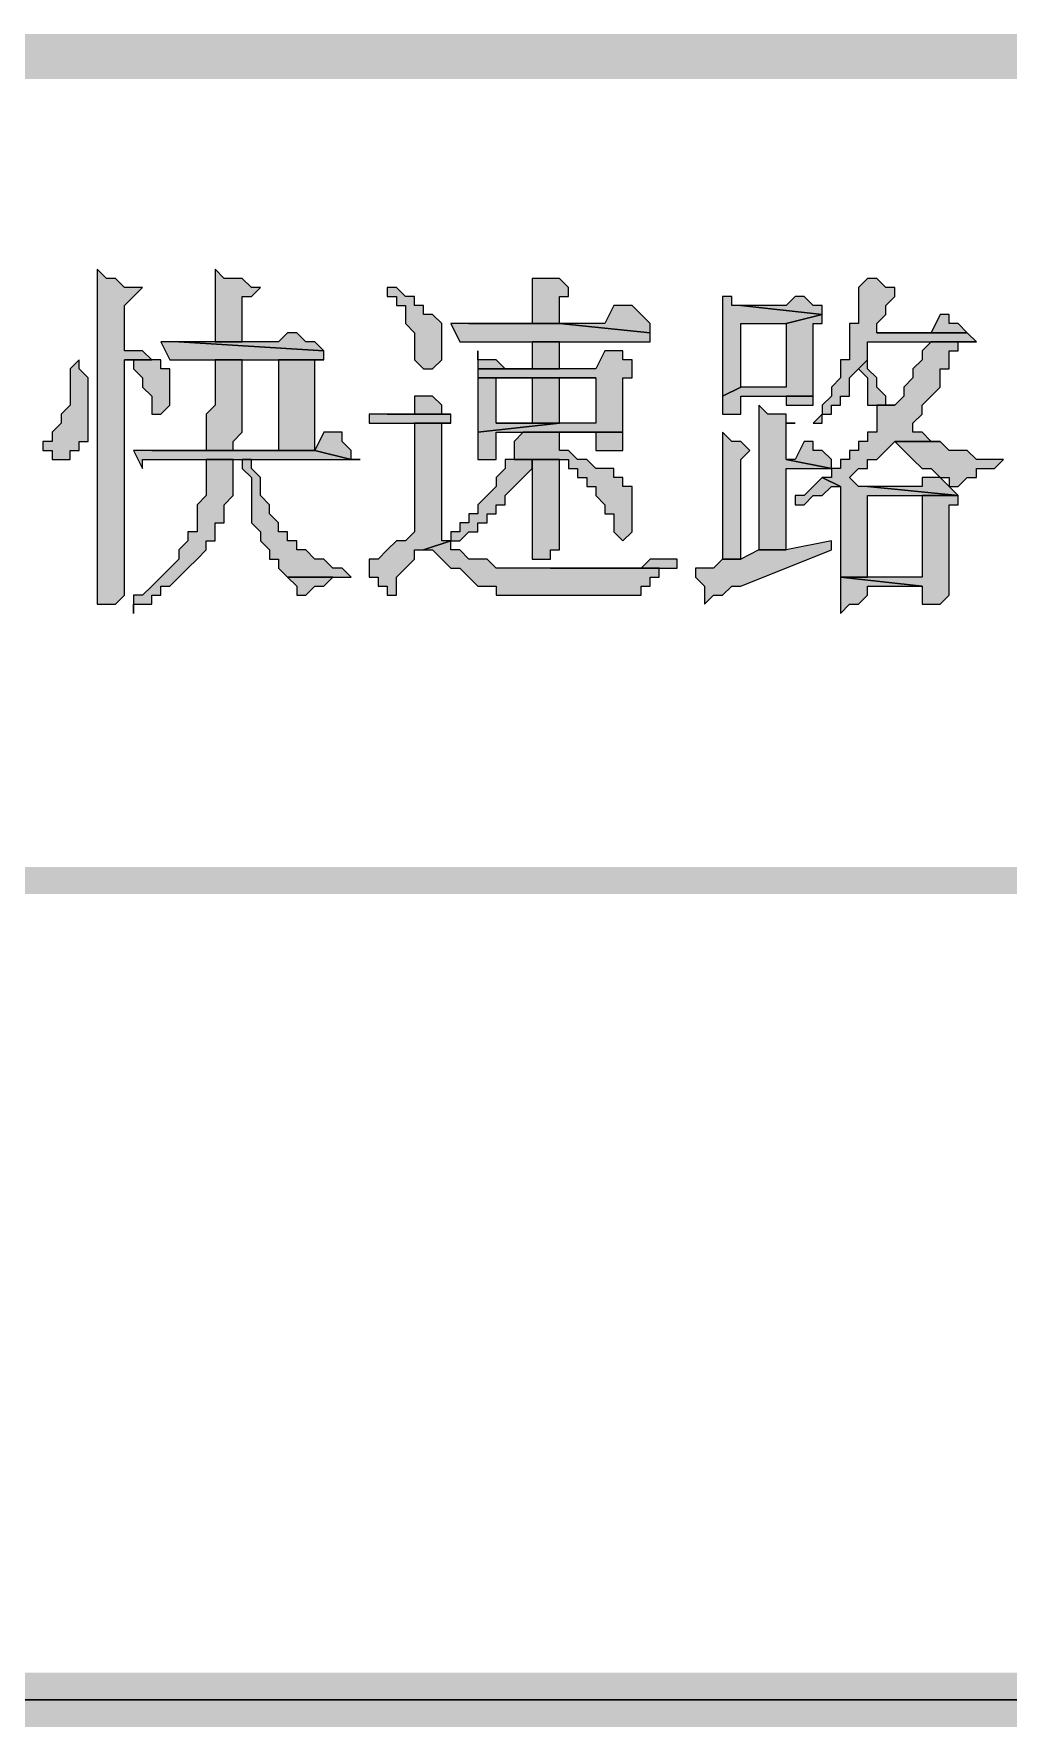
# Model space of a CAD drawing. Header units: millimetres. Extents: x 6 to 291, y 4 to 206.
# Drawn here: x 228.26 to 232.81, y 8.64 to 16.55 of the extents above; entities that cross this region are included whole.
import ezdxf

# ---------------------------------------------------------------- set-up
doc = ezdxf.new("R2010")
doc.units = ezdxf.units.MM
doc.layers.add('C00-00-00', color=7, linetype='Continuous')

msp = doc.modelspace()

# ---------------------------------------------------------------- hatches: boundary and pattern name
at = {"layer": 'C00-00-00'}
h = msp.add_hatch(color=256, dxfattribs=at)
h.dxf.hatch_style = 2
h.paths.add_polyline_path([(286.342664, 16.340669), (286.342664, 16.552333), (101.388337, 16.340669)])
h = msp.add_hatch(color=256, dxfattribs=at)
h.dxf.hatch_style = 2
h.paths.add_polyline_path([(286.342664, 16.552333), (101.388337, 16.340669), (101.388337, 16.552333)])
h = msp.add_hatch(color=256, dxfattribs=at)
h.dxf.hatch_style = 2
h.paths.add_polyline_path([(228.557674, 15.451673), (228.557674, 13.88534), (228.600007, 13.88534), (228.64234, 13.88534), (228.684674, 13.927673), (228.684674, 13.970006), (228.684674, 15.02834), (228.811674, 15.02834), (228.76934, 15.070673), (228.727007, 15.070673), (228.684674, 15.070673), (228.684674, 15.28234), (228.727007, 15.324673), (228.76934, 15.367006), (228.727007, 15.367006), (228.684674, 15.367006), (228.64234, 15.40934), (228.600007, 15.40934)])
h = msp.add_hatch(color=256, dxfattribs=at)
h.dxf.hatch_style = 2
h.paths.add_polyline_path([(229.107996, 15.451673), (229.107996, 15.113006), (229.234996, 15.113006), (229.234996, 15.324673), (229.277329, 15.324673), (229.319662, 15.367006), (229.277329, 15.367006), (229.234996, 15.40934), (229.192662, 15.40934), (229.150329, 15.40934)])
h = msp.add_hatch(color=256, dxfattribs=at)
h.dxf.hatch_style = 2
h.paths.add_polyline_path([(229.954665, 15.367004), (229.912332, 15.367004), (229.912332, 15.324671), (229.954665, 15.324671), (229.954665, 15.282338), (229.996999, 15.282338), (229.996999, 15.240004), (229.996999, 15.197671), (230.039332, 15.155338), (230.039332, 15.113004), (230.039332, 15.028338), (230.081665, 14.986004), (230.123999, 14.986004), (230.166332, 15.028338), (230.166332, 15.070671), (230.166332, 15.155338), (230.166332, 15.197671), (230.123999, 15.240004), (230.081665, 15.240004), (230.081665, 15.282338), (230.039332, 15.282338), (230.039332, 15.324671), (229.996999, 15.324671)])
h = msp.add_hatch(color=256, dxfattribs=at)
h.dxf.hatch_style = 2
h.paths.add_polyline_path([(230.589672, 15.409331), (230.589672, 15.197664), (230.293339, 15.197664), (230.716672, 15.197664), (230.716672, 15.324664), (230.759005, 15.324664), (230.759005, 15.366997), (230.716672, 15.409331), (230.674339, 15.409331), (230.632005, 15.409331)])
h = msp.add_hatch(color=256, dxfattribs=at)
h.dxf.hatch_style = 2
h.paths.add_polyline_path([(232.156001, 15.409331), (232.113667, 15.366997), (232.113667, 15.282331), (232.113667, 15.239997), (232.113667, 15.197664), (232.071334, 15.197664), (232.071334, 15.112997), (232.071334, 15.070664), (232.071334, 15.028331), (232.029001, 15.028331), (232.029001, 14.985997), (232.029001, 14.943664), (231.986667, 14.901331), (231.986667, 14.858997), (231.944334, 14.816664), (231.944334, 14.774331), (231.902001, 14.731997), (231.944334, 14.731997), (231.944334, 14.774331), (231.986667, 14.774331), (231.986667, 14.816664), (232.029001, 14.816664), (232.029001, 14.858997), (232.071334, 14.858997), (232.071334, 14.901331), (232.071334, 14.943664), (232.113667, 14.985997), (232.156001, 15.028331), (232.156001, 15.070664), (232.156001, 15.112997), (232.452334, 15.112997), (232.664001, 15.112997), (232.621667, 15.155331), (232.198334, 15.155331), (232.198334, 15.197664), (232.240667, 15.239997), (232.240667, 15.282331), (232.283001, 15.324664), (232.283001, 15.366997), (232.240667, 15.366997), (232.198334, 15.409331)])
h = msp.add_hatch(color=256, dxfattribs=at)
h.dxf.hatch_style = 2
h.paths.add_polyline_path([(231.012999, 15.282336), (230.970665, 15.282336), (230.928332, 15.197669), (230.716665, 15.197669), (231.139999, 15.155336), (231.139999, 15.197669), (231.097665, 15.240002), (231.055332, 15.282336)])
h = msp.add_hatch(color=256, dxfattribs=at)
h.dxf.hatch_style = 2
h.paths.add_polyline_path([(231.478668, 15.324662), (231.478668, 14.858995), (231.563335, 14.901329), (231.563335, 15.197662), (231.775001, 15.197662), (231.944335, 15.239995), (231.563335, 15.282329), (231.521001, 15.282329), (231.521001, 15.324662)])
h = msp.add_hatch(color=256, dxfattribs=at)
h.dxf.hatch_style = 2
h.paths.add_polyline_path([(231.817326, 15.324662), (231.774993, 15.282329), (231.563326, 15.282329), (231.944326, 15.239995), (231.944326, 15.282329), (231.901993, 15.282329), (231.85966, 15.324662)])
h = msp.add_hatch(color=256, dxfattribs=at)
h.dxf.hatch_style = 2
h.paths.add_polyline_path([(231.944337, 15.24001), (231.775004, 15.197676), (231.775004, 14.901343), (231.563337, 14.901343), (231.478671, 14.85901), (231.478671, 14.774343), (231.521004, 14.774343), (231.563337, 14.774343), (231.563337, 14.816676), (231.563337, 14.85901), (231.775004, 14.85901), (231.902004, 14.85901), (231.902004, 15.028343), (231.902004, 15.197676), (231.944337, 15.197676)])
h = msp.add_hatch(color=256, dxfattribs=at)
h.dxf.hatch_style = 2
h.paths.add_polyline_path([(232.494659, 15.24001), (232.452326, 15.155343), (232.198326, 15.155343), (232.621659, 15.155343), (232.579326, 15.197676), (232.536992, 15.197676), (232.536992, 15.24001)])
h = msp.add_hatch(color=256, dxfattribs=at)
h.dxf.hatch_style = 2
h.paths.add_polyline_path([(229.44667, 15.155341), (229.404337, 15.113008), (228.93867, 15.113008), (229.616003, 15.070674), (229.57367, 15.113008), (229.531337, 15.113008), (229.489003, 15.155341)])
h = msp.add_hatch(color=256, dxfattribs=at)
h.dxf.hatch_style = 2
h.paths.add_polyline_path([(230.208671, 15.197667), (230.251004, 15.113001), (231.140004, 15.113001), (231.140004, 15.155334), (230.716671, 15.197667)])
h = msp.add_hatch(color=256, dxfattribs=at)
h.dxf.hatch_style = 2
h.paths.add_polyline_path([(228.854006, 15.112999), (228.896339, 15.028332), (229.616006, 15.028332), (229.616006, 15.070665), (228.938672, 15.112999)])
h = msp.add_hatch(color=256, dxfattribs=at)
h.dxf.hatch_style = 2
h.paths.add_polyline_path([(230.92833, 15.070672), (230.885997, 14.986006), (230.335663, 14.986006), (230.335663, 14.943672), (230.885997, 14.943672), (230.885997, 14.732006), (230.716663, 14.732006), (230.335663, 14.689672), (230.335663, 14.562672), (230.377997, 14.562672), (230.42033, 14.562672), (230.42033, 14.605006), (230.42033, 14.689672), (230.54733, 14.689672), (231.012997, 14.689672), (231.012997, 14.943672), (231.05533, 14.943672), (231.05533, 14.986006), (231.05533, 15.028339), (231.012997, 15.028339), (231.012997, 15.070672), (230.970663, 15.070672)])
h = msp.add_hatch(color=256, dxfattribs=at)
h.dxf.hatch_style = 2
h.paths.add_polyline_path([(230.335666, 15.070672), (230.335666, 14.986006), (230.716666, 14.986006), (230.462666, 14.986006), (230.420333, 15.028339), (230.377999, 15.028339), (230.335666, 15.028339)])
h = msp.add_hatch(color=256, dxfattribs=at)
h.dxf.hatch_style = 2
h.paths.add_polyline_path([(230.716667, 15.112999), (230.589672, 15.112999), (230.589672, 14.986004), (230.462661, 14.986004), (230.716667, 14.986004)])
h = msp.add_hatch(color=256, dxfattribs=at)
h.dxf.hatch_style = 2
h.paths.add_polyline_path([(232.663996, 15.112999), (232.452329, 15.112999), (232.409996, 15.070665), (232.409996, 15.028332), (232.367663, 14.985999), (232.367663, 14.943665), (232.325329, 14.901332), (232.325329, 14.858999), (232.282996, 14.816665), (232.198329, 14.816665), (232.198329, 14.774332), (232.198329, 14.731999), (232.198329, 14.689665), (232.155996, 14.689665), (232.155996, 14.647332), (232.113663, 14.647332), (232.113663, 14.604999), (232.071329, 14.604999), (232.071329, 14.562665), (232.028996, 14.562665), (232.028996, 14.520332), (231.986663, 14.520332), (231.986663, 14.477999), (231.944329, 14.477999), (232.028996, 14.435665), (232.028996, 14.393332), (232.028996, 14.012332), (232.155996, 14.012332), (232.155996, 14.393332), (232.409996, 14.393332), (232.579329, 14.393332), (232.155996, 14.435665), (232.113663, 14.435665), (232.071329, 14.477999), (232.113663, 14.520332), (232.155996, 14.520332), (232.155996, 14.562665), (232.198329, 14.562665), (232.240663, 14.604999), (232.282996, 14.647332), (232.494663, 14.647332), (232.452329, 14.647332), (232.409996, 14.689665), (232.367663, 14.689665), (232.367663, 14.731999), (232.409996, 14.774332), (232.409996, 14.816665), (232.452329, 14.858999), (232.494663, 14.901332), (232.494663, 14.943665), (232.494663, 14.985999), (232.536996, 14.985999), (232.536996, 15.028332), (232.536996, 15.070665), (232.579329, 15.070665), (232.579329, 15.112999), (232.621663, 15.112999)])
h = msp.add_hatch(color=256, dxfattribs=at)
h.dxf.hatch_style = 2
h.paths.add_polyline_path([(228.473005, 15.02833), (228.430672, 14.985997), (228.430672, 14.858997), (228.430672, 14.816663), (228.388339, 14.77433), (228.388339, 14.731997), (228.346005, 14.689663), (228.346005, 14.64733), (228.303672, 14.64733), (228.303672, 14.604997), (228.346005, 14.604997), (228.346005, 14.562663), (228.430672, 14.562663), (228.430672, 14.604997), (228.473005, 14.604997), (228.473005, 14.64733), (228.515339, 14.64733), (228.515339, 14.689663), (228.515339, 14.943663), (228.473005, 14.985997)])
h = msp.add_hatch(color=256, dxfattribs=at)
h.dxf.hatch_style = 2
h.paths.add_polyline_path([(228.811663, 15.02833), (228.684663, 15.02833), (228.726997, 15.02833), (228.726997, 14.985997), (228.76933, 14.943663), (228.76933, 14.90133), (228.811663, 14.858997), (228.811663, 14.816663), (228.811663, 14.77433), (228.853997, 14.77433), (228.89633, 14.816663), (228.89633, 14.943663), (228.89633, 14.985997), (228.853997, 14.985997), (228.853997, 15.02833)])
h = msp.add_hatch(color=256, dxfattribs=at)
h.dxf.hatch_style = 2
h.paths.add_polyline_path([(229.616007, 15.02833), (229.40434, 15.02833), (229.40434, 14.604997), (228.811674, 14.604997), (229.573674, 14.604997), (229.573674, 15.02833)])
h = msp.add_hatch(color=256, dxfattribs=at)
h.dxf.hatch_style = 2
h.paths.add_polyline_path([(229.235006, 15.02833), (229.108006, 15.02833), (229.108006, 14.985997), (229.108006, 14.816663), (229.065673, 14.77433), (229.065673, 14.604997), (229.192673, 14.604997), (229.192673, 14.64733), (229.235006, 14.689663), (229.235006, 14.858997), (229.235006, 14.90133), (229.235006, 14.985997)])
h = msp.add_hatch(color=256, dxfattribs=at)
h.dxf.hatch_style = 2
h.paths.add_polyline_path([(232.156001, 15.02833), (232.113667, 14.985997), (232.156001, 14.943663), (232.156001, 14.90133), (232.156001, 14.858997), (232.156001, 14.816663), (232.198334, 14.816663), (232.283001, 14.816663), (232.240667, 14.816663), (232.240667, 14.858997), (232.198334, 14.90133), (232.198334, 14.943663), (232.156001, 14.985997)])
h = msp.add_hatch(color=256, dxfattribs=at)
h.dxf.hatch_style = 2
h.paths.add_polyline_path([(230.335666, 14.943661), (230.335666, 14.689661), (230.716666, 14.731995), (230.420333, 14.731995), (230.420333, 14.943661), (230.589666, 14.943661)])
h = msp.add_hatch(color=256, dxfattribs=at)
h.dxf.hatch_style = 2
h.paths.add_polyline_path([(230.589672, 14.943661), (230.589672, 14.731995), (230.420339, 14.731995), (230.716672, 14.731995), (230.716672, 14.943661), (230.886005, 14.943661)])
h = msp.add_hatch(color=256, dxfattribs=at)
h.dxf.hatch_style = 2
h.paths.add_polyline_path([(230.08166, 14.859009), (230.039327, 14.859009), (230.039327, 14.774342), (229.912327, 14.774342), (230.20866, 14.774342), (230.166327, 14.774342), (230.166327, 14.816675), (230.123994, 14.859009)])
h = msp.add_hatch(color=256, dxfattribs=at)
h.dxf.hatch_style = 2
h.paths.add_polyline_path([(231.648005, 14.816666), (231.648005, 14.139333), (231.775005, 14.139333), (231.775005, 14.520333), (231.944339, 14.520333), (231.986672, 14.520333), (231.775005, 14.562666), (231.775005, 14.689666), (231.775005, 14.732), (231.817339, 14.732), (231.775005, 14.732), (231.775005, 14.774333), (231.732672, 14.774333), (231.690339, 14.774333)])
h = msp.add_hatch(color=256, dxfattribs=at)
h.dxf.hatch_style = 2
h.paths.add_polyline_path([(231.901995, 14.859009), (231.775, 14.859009), (231.775, 14.816666), (231.859669, 14.816666), (231.901995, 14.816666)])
h = msp.add_hatch(color=256, dxfattribs=at)
h.dxf.hatch_style = 2
h.paths.add_polyline_path([(229.827671, 14.77434), (229.827671, 14.732007), (230.039337, 14.732007), (230.208671, 14.732007), (230.208671, 14.77434), (229.912337, 14.77434)])
h = msp.add_hatch(color=256, dxfattribs=at)
h.dxf.hatch_style = 2
h.paths.add_polyline_path([(230.208671, 14.731998), (230.039338, 14.731998), (230.039338, 14.223998), (229.997004, 14.181665), (229.954671, 14.181665), (229.912338, 14.139331), (229.870004, 14.096998), (229.827671, 14.096998), (229.827671, 14.054665), (229.827671, 14.012331), (229.870004, 14.012331), (229.870004, 13.969998), (229.912338, 13.969998), (229.912338, 13.927665), (229.954671, 13.927665), (229.954671, 13.969998), (229.954671, 14.012331), (229.997004, 14.054665), (230.039338, 14.096998), (230.039338, 14.139331), (230.081671, 14.139331), (230.208671, 14.181665), (230.166338, 14.181665), (230.166338, 14.223998), (230.166338, 14.731998)])
h = msp.add_hatch(color=256, dxfattribs=at)
h.dxf.hatch_style = 2
h.paths.add_polyline_path([(229.658333, 14.689672), (229.616, 14.689672), (229.573667, 14.605005), (229.743, 14.562672), (229.743, 14.605005), (229.700667, 14.647338), (229.700667, 14.689672)])
h = msp.add_hatch(color=256, dxfattribs=at)
h.dxf.hatch_style = 2
h.paths.add_polyline_path([(230.547329, 14.689672), (230.504996, 14.647338), (230.504996, 14.605005), (230.504996, 14.562672), (230.716663, 14.562672), (230.758996, 14.562672), (230.758996, 14.520338), (230.801329, 14.520338), (230.801329, 14.478005), (230.843663, 14.478005), (230.843663, 14.435672), (230.885996, 14.435672), (230.885996, 14.393338), (230.928329, 14.351005), (230.928329, 14.308672), (230.970663, 14.308672), (230.970663, 14.266338), (230.970663, 14.224005), (231.012996, 14.181672), (231.055329, 14.224005), (231.055329, 14.266338), (231.055329, 14.308672), (231.055329, 14.393338), (231.055329, 14.435672), (231.012996, 14.435672), (231.012996, 14.478005), (230.970663, 14.478005), (230.970663, 14.520338), (230.928329, 14.520338), (230.885996, 14.520338), (230.843663, 14.562672), (230.801329, 14.562672), (230.758996, 14.605005), (230.716663, 14.605005), (230.716663, 14.689672), (230.885996, 14.689672)])
h = msp.add_hatch(color=256, dxfattribs=at)
h.dxf.hatch_style = 2
h.paths.add_polyline_path([(231.012999, 14.689672), (230.547332, 14.689672), (230.885999, 14.689672), (230.885999, 14.605005), (230.928332, 14.605005), (230.970665, 14.605005), (231.012999, 14.605005), (231.012999, 14.647338)])
h = msp.add_hatch(color=256, dxfattribs=at)
h.dxf.hatch_style = 2
h.paths.add_polyline_path([(231.478668, 14.689672), (231.478668, 14.097005), (231.563335, 14.097005), (231.563335, 14.562672), (231.605668, 14.605005), (231.563335, 14.647338), (231.521001, 14.647338)])
h = msp.add_hatch(color=256, dxfattribs=at)
h.dxf.hatch_style = 2
h.paths.add_polyline_path([(231.859669, 14.647329), (231.817335, 14.562663), (231.775002, 14.562663), (231.986669, 14.520329), (231.986669, 14.562663), (231.944335, 14.604996), (231.902002, 14.604996), (231.902002, 14.647329)])
h = msp.add_hatch(color=256, dxfattribs=at)
h.dxf.hatch_style = 2
h.paths.add_polyline_path([(232.494659, 14.647329), (232.282992, 14.647329), (232.325326, 14.604996), (232.367659, 14.562663), (232.409992, 14.520329), (232.452326, 14.520329), (232.494659, 14.477996), (232.536992, 14.477996), (232.536992, 14.435663), (232.579326, 14.435663), (232.621659, 14.477996), (232.663992, 14.477996), (232.663992, 14.520329), (232.748659, 14.520329), (232.790992, 14.562663), (232.748659, 14.562663), (232.706326, 14.562663), (232.663992, 14.562663), (232.621659, 14.604996), (232.579326, 14.604996), (232.536992, 14.604996)])
h = msp.add_hatch(color=256, dxfattribs=at)
h.dxf.hatch_style = 2
h.paths.add_polyline_path([(228.726995, 14.605003), (228.769328, 14.520336), (228.769328, 14.56267), (229.785328, 14.56267), (229.742995, 14.56267), (229.573661, 14.605003)])
h = msp.add_hatch(color=256, dxfattribs=at)
h.dxf.hatch_style = 2
h.paths.add_polyline_path([(229.192664, 14.562677), (229.065664, 14.562677), (229.065664, 14.520343), (229.065664, 14.47801), (229.065664, 14.393343), (229.023331, 14.35101), (229.023331, 14.308677), (229.023331, 14.266343), (229.023331, 14.22401), (228.980997, 14.22401), (228.980997, 14.181677), (228.938664, 14.139343), (228.938664, 14.09701), (228.896331, 14.054677), (228.853997, 14.012343), (228.811664, 13.97001), (228.769331, 13.927677), (228.726997, 13.927677), (228.726997, 13.885343), (228.726997, 13.84301), (228.726997, 13.885343), (228.769331, 13.885343), (228.811664, 13.885343), (228.811664, 13.927677), (228.853997, 13.927677), (228.853997, 13.97001), (228.896331, 13.97001), (228.938664, 14.012343), (228.980997, 14.054677), (229.023331, 14.09701), (229.065664, 14.139343), (229.065664, 14.181677), (229.107997, 14.181677), (229.107997, 14.22401), (229.107997, 14.266343), (229.150331, 14.266343), (229.150331, 14.308677), (229.150331, 14.35101), (229.192664, 14.393343), (229.192664, 14.47801), (229.192664, 14.520343)])
h = msp.add_hatch(color=256, dxfattribs=at)
h.dxf.hatch_style = 2
h.paths.add_polyline_path([(229.277333, 14.562677), (229.234999, 14.562677), (229.234999, 14.520343), (229.277333, 14.47801), (229.277333, 14.35101), (229.277333, 14.308677), (229.277333, 14.266343), (229.319666, 14.22401), (229.319666, 14.181677), (229.361999, 14.139343), (229.361999, 14.09701), (229.404333, 14.09701), (229.404333, 14.054677), (229.446666, 14.012343), (229.658333, 14.012343), (229.742999, 14.012343), (229.700666, 14.054677), (229.658333, 14.054677), (229.615999, 14.09701), (229.573666, 14.09701), (229.531333, 14.139343), (229.488999, 14.139343), (229.488999, 14.181677), (229.446666, 14.181677), (229.446666, 14.22401), (229.404333, 14.22401), (229.404333, 14.266343), (229.361999, 14.308677), (229.361999, 14.35101), (229.319666, 14.393343), (229.319666, 14.435677), (229.319666, 14.47801), (229.277333, 14.520343)])
h = msp.add_hatch(color=256, dxfattribs=at)
h.dxf.hatch_style = 2
h.paths.add_polyline_path([(230.505003, 14.562677), (230.46267, 14.562677), (230.46267, 14.520343), (230.420337, 14.47801), (230.420337, 14.435677), (230.378003, 14.393343), (230.33567, 14.35101), (230.33567, 14.308677), (230.293337, 14.308677), (230.293337, 14.266343), (230.251003, 14.266343), (230.251003, 14.22401), (230.20867, 14.22401), (230.20867, 14.181677), (230.251003, 14.181677), (230.293337, 14.22401), (230.33567, 14.22401), (230.33567, 14.266343), (230.378003, 14.266343), (230.378003, 14.308677), (230.420337, 14.308677), (230.420337, 14.35101), (230.46267, 14.35101), (230.46267, 14.393343), (230.505003, 14.435677), (230.547337, 14.47801), (230.58967, 14.520343), (230.58967, 14.562677), (230.71667, 14.562677)])
h = msp.add_hatch(color=256, dxfattribs=at)
h.dxf.hatch_style = 2
h.paths.add_polyline_path([(230.716667, 14.562677), (230.589667, 14.562677), (230.589667, 14.35101), (230.589667, 14.09701), (230.632, 14.09701), (230.674333, 14.09701), (230.674333, 14.139343), (230.716667, 14.139343)])
h = msp.add_hatch(color=256, dxfattribs=at)
h.dxf.hatch_style = 2
h.paths.add_polyline_path([(231.944337, 14.478008), (231.902004, 14.435675), (231.859671, 14.393342), (231.817337, 14.393342), (231.817337, 14.351008), (231.859671, 14.351008), (231.902004, 14.393342), (231.944337, 14.393342), (231.986671, 14.435675), (232.029004, 14.435675)])
h = msp.add_hatch(color=256, dxfattribs=at)
h.dxf.hatch_style = 2
h.paths.add_polyline_path([(232.452333, 14.478008), (232.409999, 14.478008), (232.409999, 14.435675), (232.155999, 14.435675), (232.579333, 14.393342), (232.536999, 14.435675), (232.494666, 14.478008)])
h = msp.add_hatch(color=256, dxfattribs=at)
h.dxf.hatch_style = 2
h.paths.add_polyline_path([(232.579328, 14.39334), (232.409994, 14.39334), (232.409994, 14.01234), (232.155994, 14.01234), (232.028994, 14.01234), (232.409994, 13.970006), (232.409994, 13.88534), (232.452328, 13.88534), (232.494661, 13.88534), (232.536994, 13.927673), (232.536994, 14.351006), (232.579328, 14.351006)])
h = msp.add_hatch(color=256, dxfattribs=at)
h.dxf.hatch_style = 2
h.paths.add_polyline_path([(230.208671, 14.181676), (230.081671, 14.139343), (230.124004, 14.139343), (230.166338, 14.09701), (230.208671, 14.054676), (230.251004, 14.054676), (230.293338, 14.012343), (230.335671, 13.97001), (230.378004, 13.97001), (230.420338, 13.97001), (230.420338, 13.927676), (230.547338, 13.927676), (230.632004, 13.927676), (231.097671, 13.927676), (231.097671, 13.97001), (231.140004, 13.97001), (231.140004, 14.012343), (231.182338, 14.012343), (231.182338, 14.054676), (230.505004, 14.054676), (230.420338, 14.054676), (230.378004, 14.09701), (230.335671, 14.09701), (230.293338, 14.09701), (230.251004, 14.139343), (230.208671, 14.139343)])
h = msp.add_hatch(color=256, dxfattribs=at)
h.dxf.hatch_style = 2
h.paths.add_polyline_path([(231.986663, 14.181676), (231.774997, 14.139343), (231.647997, 14.139343), (231.56333, 14.09701), (231.478663, 14.09701), (231.43633, 14.054676), (231.351663, 14.054676), (231.351663, 14.012343), (231.393997, 13.97001), (231.393997, 13.927676), (231.393997, 13.885343), (231.43633, 13.927676), (231.478663, 13.927676), (231.520997, 13.97001), (231.56333, 13.97001), (231.986663, 14.139343)])
h = msp.add_hatch(color=256, dxfattribs=at)
h.dxf.hatch_style = 2
h.paths.add_polyline_path([(231.267004, 14.097008), (231.140004, 14.097008), (231.097671, 14.054674), (230.886004, 14.054674), (230.843671, 14.054674), (230.674338, 14.054674), (231.182338, 14.054674), (231.224671, 14.054674), (231.267004, 14.054674)])
h = msp.add_hatch(color=256, dxfattribs=at)
h.dxf.hatch_style = 2
h.paths.add_polyline_path([(229.44667, 14.012339), (229.489003, 13.970006), (229.489003, 13.927672), (229.531337, 13.927672), (229.57367, 13.970006), (229.616003, 13.970006), (229.658337, 14.012339)])
h = msp.add_hatch(color=256, dxfattribs=at)
h.dxf.hatch_style = 2
h.paths.add_polyline_path([(232.029006, 14.012339), (232.029006, 13.970006), (232.029006, 13.927672), (232.029006, 13.885339), (232.029006, 13.843006), (232.071339, 13.885339), (232.113672, 13.885339), (232.156006, 13.927672), (232.156006, 13.970006), (232.410006, 13.970006)])
h = msp.add_hatch(color=256, dxfattribs=at)
h.dxf.hatch_style = 2
h.paths.add_polyline_path([(139.784669, 12.657674), (139.784669, 12.530663), (286.342664, 12.657674)])
h = msp.add_hatch(color=256, dxfattribs=at)
h.dxf.hatch_style = 2
h.paths.add_polyline_path([(139.784669, 12.530663), (286.342664, 12.657674), (286.342664, 12.530663)])
h = msp.add_hatch(color=256, dxfattribs=at)
h.dxf.hatch_style = 2
h.paths.add_polyline_path([(139.784669, 12.657674), (139.784669, 12.530663), (286.342664, 12.657674)])
h = msp.add_hatch(color=256, dxfattribs=at)
h.dxf.hatch_style = 2
h.paths.add_polyline_path([(139.784669, 12.530663), (286.342664, 12.657674), (286.342664, 12.530663)])
h = msp.add_hatch(color=256, dxfattribs=at)
h.dxf.hatch_style = 2
h.paths.add_polyline_path([(286.469659, 8.636004), (286.173327, 8.89001), (17.653, 8.636004)])
h = msp.add_hatch(color=256, dxfattribs=at)
h.dxf.hatch_style = 2
h.paths.add_polyline_path([(286.173327, 8.89001), (17.653, 8.636004), (17.907, 8.89001)])
h = msp.add_hatch(color=256, dxfattribs=at)
h.dxf.hatch_style = 2
h.paths.add_polyline_path([(101.388337, 8.847667), (101.388337, 8.67833), (286.342664, 8.847667)])
h = msp.add_hatch(color=256, dxfattribs=at)
h.dxf.hatch_style = 2
h.paths.add_polyline_path([(101.388337, 8.67833), (286.342664, 8.847667), (286.342664, 8.67833)])

# ---------------------------------------------------------------- linework, layer by layer
at = {"layer": 'C00-00-00', "lineweight": 13}
for points in [[(228.557674, 15.451673), (228.557674, 13.88534), (228.600007, 13.88534), (228.64234, 13.88534), (228.684674, 13.927673), (228.684674, 13.970006), (228.684674, 15.02834), (228.811674, 15.02834), (228.76934, 15.070673), (228.727007, 15.070673), (228.684674, 15.070673), (228.684674, 15.28234), (228.727007, 15.324673), (228.76934, 15.367006), (228.727007, 15.367006), (228.684674, 15.367006), (228.64234, 15.40934), (228.600007, 15.40934)], [(229.107996, 15.451673), (229.107996, 15.113006), (229.234996, 15.113006), (229.234996, 15.324673), (229.277329, 15.324673), (229.319662, 15.367006), (229.277329, 15.367006), (229.234996, 15.40934), (229.192662, 15.40934), (229.150329, 15.40934)], [(229.954665, 15.367004), (229.912332, 15.367004), (229.912332, 15.324671), (229.954665, 15.324671), (229.954665, 15.282338), (229.996999, 15.282338), (229.996999, 15.240004), (229.996999, 15.197671), (230.039332, 15.155338), (230.039332, 15.113004), (230.039332, 15.028338), (230.081665, 14.986004), (230.123999, 14.986004), (230.166332, 15.028338), (230.166332, 15.070671), (230.166332, 15.155338), (230.166332, 15.197671), (230.123999, 15.240004), (230.081665, 15.240004), (230.081665, 15.282338), (230.039332, 15.282338), (230.039332, 15.324671), (229.996999, 15.324671)], [(230.589672, 15.409331), (230.589672, 15.197664), (230.293339, 15.197664), (230.716672, 15.197664), (230.716672, 15.324664), (230.759005, 15.324664), (230.759005, 15.366997), (230.716672, 15.409331), (230.674339, 15.409331), (230.632005, 15.409331)], [(232.156001, 15.409331), (232.113667, 15.366997), (232.113667, 15.282331), (232.113667, 15.239997), (232.113667, 15.197664), (232.071334, 15.197664), (232.071334, 15.112997), (232.071334, 15.070664), (232.071334, 15.028331), (232.029001, 15.028331), (232.029001, 14.985997), (232.029001, 14.943664), (231.986667, 14.901331), (231.986667, 14.858997), (231.944334, 14.816664), (231.944334, 14.774331), (231.902001, 14.731997), (231.944334, 14.731997), (231.944334, 14.774331), (231.986667, 14.774331), (231.986667, 14.816664), (232.029001, 14.816664), (232.029001, 14.858997), (232.071334, 14.858997), (232.071334, 14.901331), (232.071334, 14.943664), (232.113667, 14.985997), (232.156001, 15.028331), (232.156001, 15.070664), (232.156001, 15.112997), (232.452334, 15.112997), (232.664001, 15.112997), (232.621667, 15.155331), (232.198334, 15.155331), (232.198334, 15.197664), (232.240667, 15.239997), (232.240667, 15.282331), (232.283001, 15.324664), (232.283001, 15.366997), (232.240667, 15.366997), (232.198334, 15.409331)], [(231.012999, 15.282336), (230.970665, 15.282336), (230.928332, 15.197669), (230.716665, 15.197669), (231.139999, 15.155336), (231.139999, 15.197669), (231.097665, 15.240002), (231.055332, 15.282336)], [(231.478668, 15.324662), (231.478668, 14.858995), (231.563335, 14.901329), (231.563335, 15.197662), (231.775001, 15.197662), (231.944335, 15.239995), (231.563335, 15.282329), (231.521001, 15.282329), (231.521001, 15.324662)], [(231.817326, 15.324662), (231.774993, 15.282329), (231.563326, 15.282329), (231.944326, 15.239995), (231.944326, 15.282329), (231.901993, 15.282329), (231.85966, 15.324662)], [(231.944337, 15.24001), (231.775004, 15.197676), (231.775004, 14.901343), (231.563337, 14.901343), (231.478671, 14.85901), (231.478671, 14.774343), (231.521004, 14.774343), (231.563337, 14.774343), (231.563337, 14.816676), (231.563337, 14.85901), (231.775004, 14.85901), (231.902004, 14.85901), (231.902004, 15.028343), (231.902004, 15.197676), (231.944337, 15.197676)], [(232.494659, 15.24001), (232.452326, 15.155343), (232.198326, 15.155343), (232.621659, 15.155343), (232.579326, 15.197676), (232.536992, 15.197676), (232.536992, 15.24001)], [(229.44667, 15.155341), (229.404337, 15.113008), (228.93867, 15.113008), (229.616003, 15.070674), (229.57367, 15.113008), (229.531337, 15.113008), (229.489003, 15.155341)], [(230.208671, 15.197667), (230.251004, 15.113001), (231.140004, 15.113001), (231.140004, 15.155334), (230.716671, 15.197667)], [(228.854006, 15.112999), (228.896339, 15.028332), (229.616006, 15.028332), (229.616006, 15.070665), (228.938672, 15.112999)], [(230.92833, 15.070672), (230.885997, 14.986006), (230.335663, 14.986006), (230.335663, 14.943672), (230.885997, 14.943672), (230.885997, 14.732006), (230.716663, 14.732006), (230.335663, 14.689672), (230.335663, 14.562672), (230.377997, 14.562672), (230.42033, 14.562672), (230.42033, 14.605006), (230.42033, 14.689672), (230.54733, 14.689672), (231.012997, 14.689672), (231.012997, 14.943672), (231.05533, 14.943672), (231.05533, 14.986006), (231.05533, 15.028339), (231.012997, 15.028339), (231.012997, 15.070672), (230.970663, 15.070672)], [(230.335666, 15.070672), (230.335666, 14.986006), (230.716666, 14.986006), (230.462666, 14.986006), (230.420333, 15.028339), (230.377999, 15.028339), (230.335666, 15.028339)], [(230.716667, 15.112999), (230.589672, 15.112999), (230.589672, 14.986004), (230.462661, 14.986004), (230.716667, 14.986004)], [(232.663996, 15.112999), (232.452329, 15.112999), (232.409996, 15.070665), (232.409996, 15.028332), (232.367663, 14.985999), (232.367663, 14.943665), (232.325329, 14.901332), (232.325329, 14.858999), (232.282996, 14.816665), (232.198329, 14.816665), (232.198329, 14.774332), (232.198329, 14.731999), (232.198329, 14.689665), (232.155996, 14.689665), (232.155996, 14.647332), (232.113663, 14.647332), (232.113663, 14.604999), (232.071329, 14.604999), (232.071329, 14.562665), (232.028996, 14.562665), (232.028996, 14.520332), (231.986663, 14.520332), (231.986663, 14.477999), (231.944329, 14.477999), (232.028996, 14.435665), (232.028996, 14.393332), (232.028996, 14.012332), (232.155996, 14.012332), (232.155996, 14.393332), (232.409996, 14.393332), (232.579329, 14.393332), (232.155996, 14.435665), (232.113663, 14.435665), (232.071329, 14.477999), (232.113663, 14.520332), (232.155996, 14.520332), (232.155996, 14.562665), (232.198329, 14.562665), (232.240663, 14.604999), (232.282996, 14.647332), (232.494663, 14.647332), (232.452329, 14.647332), (232.409996, 14.689665), (232.367663, 14.689665), (232.367663, 14.731999), (232.409996, 14.774332), (232.409996, 14.816665), (232.452329, 14.858999), (232.494663, 14.901332), (232.494663, 14.943665), (232.494663, 14.985999), (232.536996, 14.985999), (232.536996, 15.028332), (232.536996, 15.070665), (232.579329, 15.070665), (232.579329, 15.112999), (232.621663, 15.112999)], [(228.473005, 15.02833), (228.430672, 14.985997), (228.430672, 14.858997), (228.430672, 14.816663), (228.388339, 14.77433), (228.388339, 14.731997), (228.346005, 14.689663), (228.346005, 14.64733), (228.303672, 14.64733), (228.303672, 14.604997), (228.346005, 14.604997), (228.346005, 14.562663), (228.430672, 14.562663), (228.430672, 14.604997), (228.473005, 14.604997), (228.473005, 14.64733), (228.515339, 14.64733), (228.515339, 14.689663), (228.515339, 14.943663), (228.473005, 14.985997)], [(228.811663, 15.02833), (228.684663, 15.02833), (228.726997, 15.02833), (228.726997, 14.985997), (228.76933, 14.943663), (228.76933, 14.90133), (228.811663, 14.858997), (228.811663, 14.816663), (228.811663, 14.77433), (228.853997, 14.77433), (228.89633, 14.816663), (228.89633, 14.943663), (228.89633, 14.985997), (228.853997, 14.985997), (228.853997, 15.02833)], [(229.616007, 15.02833), (229.40434, 15.02833), (229.40434, 14.604997), (228.811674, 14.604997), (229.573674, 14.604997), (229.573674, 15.02833)], [(229.235006, 15.02833), (229.108006, 15.02833), (229.108006, 14.985997), (229.108006, 14.816663), (229.065673, 14.77433), (229.065673, 14.604997), (229.192673, 14.604997), (229.192673, 14.64733), (229.235006, 14.689663), (229.235006, 14.858997), (229.235006, 14.90133), (229.235006, 14.985997)], [(232.156001, 15.02833), (232.113667, 14.985997), (232.156001, 14.943663), (232.156001, 14.90133), (232.156001, 14.858997), (232.156001, 14.816663), (232.198334, 14.816663), (232.283001, 14.816663), (232.240667, 14.816663), (232.240667, 14.858997), (232.198334, 14.90133), (232.198334, 14.943663), (232.156001, 14.985997)], [(230.335666, 14.943661), (230.335666, 14.689661), (230.716666, 14.731995), (230.420333, 14.731995), (230.420333, 14.943661), (230.589666, 14.943661)], [(230.589672, 14.943661), (230.589672, 14.731995), (230.420339, 14.731995), (230.716672, 14.731995), (230.716672, 14.943661), (230.886005, 14.943661)], [(230.08166, 14.859009), (230.039327, 14.859009), (230.039327, 14.774342), (229.912327, 14.774342), (230.20866, 14.774342), (230.166327, 14.774342), (230.166327, 14.816675), (230.123994, 14.859009)], [(231.648005, 14.816666), (231.648005, 14.139333), (231.775005, 14.139333), (231.775005, 14.520333), (231.944339, 14.520333), (231.986672, 14.520333), (231.775005, 14.562666), (231.775005, 14.689666), (231.775005, 14.732), (231.817339, 14.732), (231.775005, 14.732), (231.775005, 14.774333), (231.732672, 14.774333), (231.690339, 14.774333)], [(231.901995, 14.859009), (231.775, 14.859009), (231.775, 14.816666), (231.859669, 14.816666), (231.901995, 14.816666)], [(229.827671, 14.77434), (229.827671, 14.732007), (230.039337, 14.732007), (230.208671, 14.732007), (230.208671, 14.77434), (229.912337, 14.77434)], [(230.208671, 14.731998), (230.039338, 14.731998), (230.039338, 14.223998), (229.997004, 14.181665), (229.954671, 14.181665), (229.912338, 14.139331), (229.870004, 14.096998), (229.827671, 14.096998), (229.827671, 14.054665), (229.827671, 14.012331), (229.870004, 14.012331), (229.870004, 13.969998), (229.912338, 13.969998), (229.912338, 13.927665), (229.954671, 13.927665), (229.954671, 13.969998), (229.954671, 14.012331), (229.997004, 14.054665), (230.039338, 14.096998), (230.039338, 14.139331), (230.081671, 14.139331), (230.208671, 14.181665), (230.166338, 14.181665), (230.166338, 14.223998), (230.166338, 14.731998)], [(229.658333, 14.689672), (229.616, 14.689672), (229.573667, 14.605005), (229.743, 14.562672), (229.743, 14.605005), (229.700667, 14.647338), (229.700667, 14.689672)], [(230.547329, 14.689672), (230.504996, 14.647338), (230.504996, 14.605005), (230.504996, 14.562672), (230.716663, 14.562672), (230.758996, 14.562672), (230.758996, 14.520338), (230.801329, 14.520338), (230.801329, 14.478005), (230.843663, 14.478005), (230.843663, 14.435672), (230.885996, 14.435672), (230.885996, 14.393338), (230.928329, 14.351005), (230.928329, 14.308672), (230.970663, 14.308672), (230.970663, 14.266338), (230.970663, 14.224005), (231.012996, 14.181672), (231.055329, 14.224005), (231.055329, 14.266338), (231.055329, 14.308672), (231.055329, 14.393338), (231.055329, 14.435672), (231.012996, 14.435672), (231.012996, 14.478005), (230.970663, 14.478005), (230.970663, 14.520338), (230.928329, 14.520338), (230.885996, 14.520338), (230.843663, 14.562672), (230.801329, 14.562672), (230.758996, 14.605005), (230.716663, 14.605005), (230.716663, 14.689672), (230.885996, 14.689672)], [(231.012999, 14.689672), (230.547332, 14.689672), (230.885999, 14.689672), (230.885999, 14.605005), (230.928332, 14.605005), (230.970665, 14.605005), (231.012999, 14.605005), (231.012999, 14.647338)], [(231.478668, 14.689672), (231.478668, 14.097005), (231.563335, 14.097005), (231.563335, 14.562672), (231.605668, 14.605005), (231.563335, 14.647338), (231.521001, 14.647338)], [(231.859669, 14.647329), (231.817335, 14.562663), (231.775002, 14.562663), (231.986669, 14.520329), (231.986669, 14.562663), (231.944335, 14.604996), (231.902002, 14.604996), (231.902002, 14.647329)], [(232.494659, 14.647329), (232.282992, 14.647329), (232.325326, 14.604996), (232.367659, 14.562663), (232.409992, 14.520329), (232.452326, 14.520329), (232.494659, 14.477996), (232.536992, 14.477996), (232.536992, 14.435663), (232.579326, 14.435663), (232.621659, 14.477996), (232.663992, 14.477996), (232.663992, 14.520329), (232.748659, 14.520329), (232.790992, 14.562663), (232.748659, 14.562663), (232.706326, 14.562663), (232.663992, 14.562663), (232.621659, 14.604996), (232.579326, 14.604996), (232.536992, 14.604996)], [(228.726995, 14.605003), (228.769328, 14.520336), (228.769328, 14.56267), (229.785328, 14.56267), (229.742995, 14.56267), (229.573661, 14.605003)], [(229.192664, 14.562677), (229.065664, 14.562677), (229.065664, 14.520343), (229.065664, 14.47801), (229.065664, 14.393343), (229.023331, 14.35101), (229.023331, 14.308677), (229.023331, 14.266343), (229.023331, 14.22401), (228.980997, 14.22401), (228.980997, 14.181677), (228.938664, 14.139343), (228.938664, 14.09701), (228.896331, 14.054677), (228.853997, 14.012343), (228.811664, 13.97001), (228.769331, 13.927677), (228.726997, 13.927677), (228.726997, 13.885343), (228.726997, 13.84301), (228.726997, 13.885343), (228.769331, 13.885343), (228.811664, 13.885343), (228.811664, 13.927677), (228.853997, 13.927677), (228.853997, 13.97001), (228.896331, 13.97001), (228.938664, 14.012343), (228.980997, 14.054677), (229.023331, 14.09701), (229.065664, 14.139343), (229.065664, 14.181677), (229.107997, 14.181677), (229.107997, 14.22401), (229.107997, 14.266343), (229.150331, 14.266343), (229.150331, 14.308677), (229.150331, 14.35101), (229.192664, 14.393343), (229.192664, 14.47801), (229.192664, 14.520343)], [(229.277333, 14.562677), (229.234999, 14.562677), (229.234999, 14.520343), (229.277333, 14.47801), (229.277333, 14.35101), (229.277333, 14.308677), (229.277333, 14.266343), (229.319666, 14.22401), (229.319666, 14.181677), (229.361999, 14.139343), (229.361999, 14.09701), (229.404333, 14.09701), (229.404333, 14.054677), (229.446666, 14.012343), (229.658333, 14.012343), (229.742999, 14.012343), (229.700666, 14.054677), (229.658333, 14.054677), (229.615999, 14.09701), (229.573666, 14.09701), (229.531333, 14.139343), (229.488999, 14.139343), (229.488999, 14.181677), (229.446666, 14.181677), (229.446666, 14.22401), (229.404333, 14.22401), (229.404333, 14.266343), (229.361999, 14.308677), (229.361999, 14.35101), (229.319666, 14.393343), (229.319666, 14.435677), (229.319666, 14.47801), (229.277333, 14.520343)], [(230.505003, 14.562677), (230.46267, 14.562677), (230.46267, 14.520343), (230.420337, 14.47801), (230.420337, 14.435677), (230.378003, 14.393343), (230.33567, 14.35101), (230.33567, 14.308677), (230.293337, 14.308677), (230.293337, 14.266343), (230.251003, 14.266343), (230.251003, 14.22401), (230.20867, 14.22401), (230.20867, 14.181677), (230.251003, 14.181677), (230.293337, 14.22401), (230.33567, 14.22401), (230.33567, 14.266343), (230.378003, 14.266343), (230.378003, 14.308677), (230.420337, 14.308677), (230.420337, 14.35101), (230.46267, 14.35101), (230.46267, 14.393343), (230.505003, 14.435677), (230.547337, 14.47801), (230.58967, 14.520343), (230.58967, 14.562677), (230.71667, 14.562677)], [(230.716667, 14.562677), (230.589667, 14.562677), (230.589667, 14.35101), (230.589667, 14.09701), (230.632, 14.09701), (230.674333, 14.09701), (230.674333, 14.139343), (230.716667, 14.139343)], [(231.944337, 14.478008), (231.902004, 14.435675), (231.859671, 14.393342), (231.817337, 14.393342), (231.817337, 14.351008), (231.859671, 14.351008), (231.902004, 14.393342), (231.944337, 14.393342), (231.986671, 14.435675), (232.029004, 14.435675)], [(232.452333, 14.478008), (232.409999, 14.478008), (232.409999, 14.435675), (232.155999, 14.435675), (232.579333, 14.393342), (232.536999, 14.435675), (232.494666, 14.478008)], [(232.579328, 14.39334), (232.409994, 14.39334), (232.409994, 14.01234), (232.155994, 14.01234), (232.028994, 14.01234), (232.409994, 13.970006), (232.409994, 13.88534), (232.452328, 13.88534), (232.494661, 13.88534), (232.536994, 13.927673), (232.536994, 14.351006), (232.579328, 14.351006)], [(230.208671, 14.181676), (230.081671, 14.139343), (230.124004, 14.139343), (230.166338, 14.09701), (230.208671, 14.054676), (230.251004, 14.054676), (230.293338, 14.012343), (230.335671, 13.97001), (230.378004, 13.97001), (230.420338, 13.97001), (230.420338, 13.927676), (230.547338, 13.927676), (230.632004, 13.927676), (231.097671, 13.927676), (231.097671, 13.97001), (231.140004, 13.97001), (231.140004, 14.012343), (231.182338, 14.012343), (231.182338, 14.054676), (230.505004, 14.054676), (230.420338, 14.054676), (230.378004, 14.09701), (230.335671, 14.09701), (230.293338, 14.09701), (230.251004, 14.139343), (230.208671, 14.139343)], [(231.986663, 14.181676), (231.774997, 14.139343), (231.647997, 14.139343), (231.56333, 14.09701), (231.478663, 14.09701), (231.43633, 14.054676), (231.351663, 14.054676), (231.351663, 14.012343), (231.393997, 13.97001), (231.393997, 13.927676), (231.393997, 13.885343), (231.43633, 13.927676), (231.478663, 13.927676), (231.520997, 13.97001), (231.56333, 13.97001), (231.986663, 14.139343)], [(231.267004, 14.097008), (231.140004, 14.097008), (231.097671, 14.054674), (230.886004, 14.054674), (230.843671, 14.054674), (230.674338, 14.054674), (231.182338, 14.054674), (231.224671, 14.054674), (231.267004, 14.054674)], [(229.44667, 14.012339), (229.489003, 13.970006), (229.489003, 13.927672), (229.531337, 13.927672), (229.57367, 13.970006), (229.616003, 13.970006), (229.658337, 14.012339)], [(232.029006, 14.012339), (232.029006, 13.970006), (232.029006, 13.927672), (232.029006, 13.885339), (232.029006, 13.843006), (232.071339, 13.885339), (232.113672, 13.885339), (232.156006, 13.927672), (232.156006, 13.970006), (232.410006, 13.970006)]]:
    msp.add_lwpolyline(points, close=True, dxfattribs=at)
at = {"layer": 'C00-00-00', "lineweight": 15}
for points in [[(286.342664, 8.762999), (103.759001, 8.762999)], [(139.784669, 8.762999), (103.759001, 8.762999), (286.342664, 8.762999)], [(139.784669, 8.762999), (103.759001, 8.762999), (286.342664, 8.762999)]]:
    msp.add_lwpolyline(points, dxfattribs=at)

doc.saveas('drawing.dxf')
